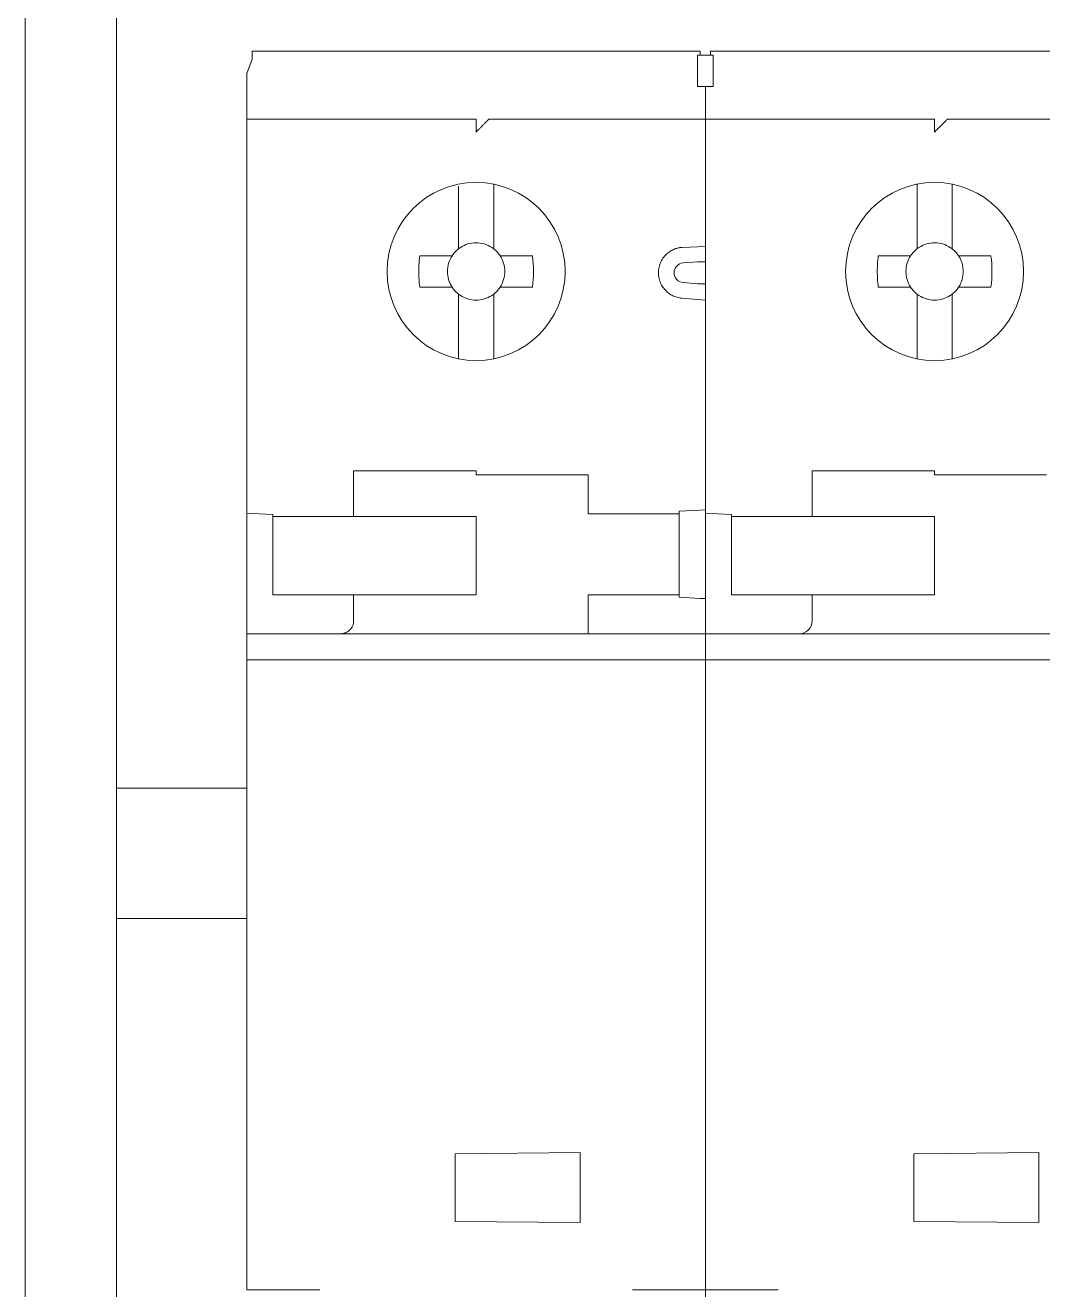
# Model space of a CAD drawing. Header units: millimetres. Extents: x 1359 to 3577, y 1336 to 3557.
# Drawn here: x 2513.07 to 2552.13, y 2729.81 to 2778.33 of the extents above; entities that cross this region are included whole.
import ezdxf

# ---------------------------------------------------------------- set-up
doc = ezdxf.new("R2010")
doc.units = ezdxf.units.MM
doc.layers.add('000-PI-Oprema', color=30, linetype='Continuous', lineweight=5)
doc.layers.add('000-PI-ORMAR', color=2, linetype='Continuous')
doc.layers.add('002-PI-Kabelska kanalica', color=150, linetype='Continuous')

msp = doc.modelspace()

# ---------------------------------------------------------------- linework, layer by layer
at = {"layer": '000-PI-Oprema', "color": 0, "lineweight": 0}
for p, q in [((2521.776, 2777.331), (2526.576, 2777.331)), ((2526.576, 2777.331), (2534.196, 2777.331)), ((2534.196, 2777.331), (2538.976, 2777.331)), ((2539.376, 2777.331), (2544.176, 2777.331)), ((2544.176, 2777.331), (2551.796, 2777.331)), ((2551.796, 2777.331), (2556.576, 2777.331)), ((2521.776, 2777.031), (2521.576, 2776.481)), ((2538.876, 2777.181), (2538.976, 2777.181)), ((2538.976, 2777.181), (2539.376, 2777.181)), ((2539.376, 2777.181), (2539.476, 2777.181)), ((2521.576, 2776.481), (2521.576, 2773.881)), ((2538.876, 2775.981), (2538.876, 2776.281)), ((2539.476, 2775.981), (2538.876, 2775.981)), ((2539.176, 2775.981), (2539.176, 2770.161)), ((2539.476, 2775.981), (2539.476, 2776.281)), ((2530.376, 2774.731), (2521.576, 2774.731)), ((2530.876, 2774.731), (2538.976, 2774.731)), ((2538.976, 2774.731), (2547.976, 2774.731)), ((2548.476, 2774.731), (2556.776, 2774.731)), ((2521.576, 2773.881), (2521.576, 2759.61)), ((2529.701, 2772.157), (2529.701, 2770.038)), ((2531.051, 2772.157), (2531.051, 2772.232)), ((2531.051, 2770.038), (2531.051, 2772.157)), ((2547.301, 2772.232), (2547.301, 2772.157)), ((2547.301, 2772.157), (2547.301, 2770.038)), ((2548.651, 2772.157), (2548.651, 2772.232)), ((2548.651, 2770.038), (2548.651, 2772.157)), ((2539.176, 2767.501), (2539.176, 2770.161)), ((2529.701, 2769.75), (2529.701, 2770.038)), ((2531.051, 2769.75), (2531.051, 2770.038)), ((2539.176, 2769.844), (2538.27, 2769.806)), ((2547.301, 2769.75), (2547.301, 2770.038)), ((2548.651, 2769.75), (2548.651, 2770.038)), ((2521.576, 2769.531), (2521.571, 2769.518)), ((2528.212, 2769.481), (2529.07, 2769.481)), ((2531.682, 2769.481), (2532.54, 2769.481)), ((2538.876, 2769.257), (2538.322, 2769.209)), ((2545.812, 2769.481), (2546.67, 2769.481)), ((2549.282, 2769.481), (2550.14, 2769.481)), ((2528.212, 2768.281), (2529.07, 2768.281)), ((2532.54, 2768.281), (2531.682, 2768.281)), ((2538.876, 2768.405), (2538.322, 2768.454)), ((2545.812, 2768.281), (2546.67, 2768.281)), ((2550.14, 2768.281), (2549.282, 2768.281)), ((2529.701, 2767.725), (2529.701, 2768.013)), ((2529.701, 2767.725), (2529.701, 2765.605)), ((2531.051, 2767.725), (2531.051, 2768.013)), ((2531.051, 2765.605), (2531.051, 2767.725)), ((2538.27, 2767.856), (2539.176, 2767.777)), ((2547.301, 2767.725), (2547.301, 2768.013)), ((2547.301, 2767.725), (2547.301, 2765.605)), ((2548.651, 2767.725), (2548.651, 2768.013)), ((2548.651, 2765.605), (2548.651, 2767.725)), ((2539.176, 2767.501), (2539.176, 2759.734)), ((2529.701, 2765.605), (2529.701, 2765.531)), ((2531.051, 2765.531), (2531.051, 2765.605)), ((2547.301, 2765.605), (2547.301, 2765.531)), ((2548.651, 2765.531), (2548.651, 2765.605)), ((2521.576, 2763.581), (2521.571, 2763.586)), ((2525.676, 2761.231), (2530.376, 2761.231)), ((2525.676, 2759.481), (2525.676, 2761.231)), ((2530.376, 2761.231), (2530.376, 2761.081)), ((2530.376, 2761.081), (2534.676, 2761.081)), ((2534.676, 2761.081), (2534.676, 2759.581)), ((2547.976, 2761.231), (2543.276, 2761.231)), ((2543.276, 2759.481), (2543.276, 2761.231)), ((2547.976, 2761.081), (2547.976, 2761.231)), ((2552.276, 2761.081), (2547.976, 2761.081)), ((2521.776, 2759.599), (2521.576, 2759.61)), ((2521.576, 2755.405), (2521.576, 2759.581)), ((2521.776, 2759.599), (2522.576, 2759.557)), ((2522.576, 2759.557), (2522.576, 2759.481)), ((2522.576, 2759.481), (2525.676, 2759.481)), ((2522.576, 2759.481), (2522.576, 2756.481)), ((2525.676, 2759.481), (2526.076, 2759.481)), ((2526.076, 2759.481), (2530.376, 2759.481)), ((2530.376, 2759.481), (2530.376, 2756.481)), ((2535.076, 2759.581), (2534.676, 2759.581)), ((2535.076, 2759.581), (2538.176, 2759.581)), ((2538.176, 2759.681), (2538.976, 2759.723)), ((2538.176, 2759.581), (2538.176, 2759.681)), ((2538.176, 2756.481), (2538.176, 2759.581)), ((2538.976, 2759.723), (2539.176, 2759.734)), ((2539.176, 2759.734), (2539.176, 2759.61)), ((2539.176, 2759.61), (2539.376, 2759.599)), ((2539.176, 2759.581), (2539.176, 2759.61)), ((2539.176, 2759.581), (2539.176, 2756.329)), ((2539.376, 2759.599), (2540.176, 2759.557)), ((2540.176, 2759.557), (2540.176, 2759.481)), ((2540.176, 2759.481), (2543.276, 2759.481)), ((2540.176, 2759.481), (2540.176, 2756.481)), ((2543.276, 2759.481), (2543.676, 2759.481)), ((2543.676, 2759.481), (2547.976, 2759.481)), ((2547.976, 2759.481), (2547.976, 2756.481)), ((2521.571, 2758.576), (2521.576, 2758.581)), ((2522.576, 2756.481), (2525.676, 2756.481)), ((2526.076, 2756.481), (2525.676, 2756.481)), ((2525.676, 2756.481), (2525.676, 2755.481)), ((2530.376, 2756.481), (2526.076, 2756.481)), ((2534.676, 2756.481), (2535.076, 2756.481)), ((2534.676, 2754.981), (2534.676, 2756.481)), ((2538.176, 2756.481), (2535.076, 2756.481)), ((2538.176, 2756.381), (2538.176, 2756.481)), ((2543.276, 2756.481), (2540.176, 2756.481)), ((2543.276, 2756.481), (2543.676, 2756.481)), ((2543.276, 2756.481), (2543.276, 2755.481)), ((2547.976, 2756.481), (2543.676, 2756.481)), ((2538.176, 2756.381), (2538.976, 2756.339)), ((2538.976, 2756.339), (2539.176, 2756.329)), ((2539.176, 2755.405), (2539.176, 2756.329)), ((2521.576, 2754.131), (2521.576, 2755.405)), ((2539.176, 2755.405), (2539.176, 2754.131)), ((2521.576, 2754.981), (2539.176, 2754.981)), ((2556.776, 2754.981), (2539.176, 2754.981)), ((2521.576, 2729.814), (2521.576, 2754.131)), ((2539.176, 2754.131), (2539.176, 2753.981)), ((2538.976, 2753.981), (2521.576, 2753.981)), ((2539.176, 2753.981), (2538.976, 2753.981)), ((2556.576, 2753.981), (2539.176, 2753.986)), ((2539.176, 2753.981), (2539.176, 2729.814)), ((2521.571, 2749.076), (2521.576, 2749.081)), ((2521.576, 2747.531), (2521.571, 2747.531)), ((2521.576, 2746.931), (2521.571, 2746.936)), ((2521.576, 2739.829), (2521.574, 2739.834)), ((2521.571, 2738.195), (2521.576, 2738.181)), ((2529.576, 2735.031), (2534.376, 2735.073)), ((2529.576, 2732.431), (2529.576, 2735.031)), ((2534.376, 2735.073), (2534.376, 2732.389)), ((2547.176, 2735.031), (2551.976, 2735.073)), ((2547.176, 2732.431), (2547.176, 2735.031)), ((2551.976, 2735.073), (2551.976, 2732.389)), ((2534.376, 2732.389), (2529.576, 2732.431)), ((2551.976, 2732.389), (2547.176, 2732.431)), ((2521.776, 2729.814), (2521.576, 2729.814)), ((2521.776, 2729.814), (2524.376, 2729.814)), ((2536.376, 2729.814), (2538.976, 2729.814)), ((2539.176, 2729.814), (2538.976, 2729.814)), ((2539.176, 2729.814), (2539.176, 2728.572)), ((2539.376, 2729.814), (2539.176, 2729.814)), ((2539.376, 2729.814), (2541.976, 2729.814))]:
    msp.add_line(p, q, dxfattribs=at)
for centre in [(2530.376, 2768.881), (2547.976, 2768.881)]:
    msp.add_circle(centre, 3.418, dxfattribs=at)
for centre, radius, start, end in [((2530.376, 2768.881), 1.1, 136.9319, 146.9443), ((2530.376, 2768.881), 1.1, 135, 136.9319), ((2530.376, 2768.881), 1.1, 123.0557, 133.0681), ((2530.376, 2768.881), 1.1, 46.9319, 56.9443), ((2530.376, 2768.881), 1.1, 45, 46.9319), ((2530.376, 2768.881), 1.1, 43.0681, 45), ((2530.376, 2768.881), 1.1, 33.0557, 43.0681), ((2547.976, 2768.881), 1.1, 136.9319, 146.9443), ((2547.976, 2768.881), 1.1, 135, 136.9319), ((2547.976, 2768.881), 1.1, 123.0557, 133.0681), ((2547.976, 2768.881), 1.1, 46.9319, 56.9443), ((2547.976, 2768.881), 1.1, 45, 46.9319), ((2547.976, 2768.881), 1.1, 43.0681, 45), ((2547.976, 2768.881), 1.1, 33.0557, 43.0681), ((2530.376, 2768.881), 1.1, 213.0557, 223.0681), ((2530.376, 2768.881), 1.1, 315, 316.9319), ((2530.376, 2768.881), 1.1, 316.9319, 326.9443), ((2547.976, 2768.881), 1.1, 213.0557, 223.0681), ((2547.976, 2768.881), 1.1, 315, 316.9319), ((2547.976, 2768.881), 1.1, 316.9319, 326.9443), ((2530.376, 2768.881), 1.1, 226.9319, 236.9443), ((2530.376, 2768.881), 1.1, 303.0557, 313.0681), ((2530.376, 2768.881), 1.1, 313.0681, 315), ((2547.976, 2768.881), 1.1, 226.9319, 236.9443), ((2547.976, 2768.881), 1.1, 303.0557, 313.0681), ((2547.976, 2768.881), 1.1, 313.0681, 315), ((2542.776, 2755.481), 0.5, 270, 0)]:
    msp.add_arc(centre, radius, start, end, dxfattribs=at)
for points, knots in [([(2521.776, 2777.031), (2521.776, 2777.057), (2521.776, 2777.112), (2521.776, 2777.187), (2521.776, 2777.252), (2521.776, 2777.298), (2521.776, 2777.326), (2521.776, 2777.329), (2521.776, 2777.331)], [0.2613825, 0.2613825, 0.2613825, 0.2613825, 0.3685854, 0.5000663, 0.6285535, 0.7600358, 0.8779631, 1, 1, 1, 1]), ([(2538.976, 2777.181), (2538.976, 2777.182), (2538.976, 2777.238), (2538.976, 2777.306), (2538.976, 2777.323), (2538.976, 2777.331)], [0, 0, 0, 0, 0.010834, 0.505413, 1, 1, 1, 1]), ([(2539.376, 2777.331), (2539.376, 2777.323), (2539.376, 2777.306), (2539.376, 2777.238), (2539.376, 2777.182), (2539.376, 2777.181)], [0, 0, 0, 0, 0.494587, 0.989166, 1, 1, 1, 1]), ([(2538.876, 2777.181), (2538.876, 2777.162), (2538.876, 2777.108), (2538.876, 2776.993), (2538.876, 2776.834), (2538.876, 2776.657), (2538.876, 2776.47), (2538.876, 2776.344), (2538.876, 2776.281)], [0.287427, 0.287427, 0.287427, 0.287427, 0.3699948, 0.5001298, 0.629921, 0.7600558, 0.879771, 1, 1, 1, 1]), ([(2539.476, 2777.181), (2539.476, 2777.133), (2539.476, 2777.068), (2539.476, 2776.803), (2539.476, 2776.543), (2539.476, 2776.281)], [0.2858647, 0.2858647, 0.2858647, 0.2858647, 0.5, 0.5, 1, 1, 1, 1]), ([(2530.376, 2774.731), (2530.376, 2774.73), (2530.376, 2774.729), (2530.376, 2774.716), (2530.376, 2774.694), (2530.376, 2774.652), (2530.376, 2774.588), (2530.376, 2774.508), (2530.376, 2774.42), (2530.376, 2774.326), (2530.376, 2774.263), (2530.376, 2774.231)], [0, 0, 0, 0, 0.080758, 0.160392, 0.240099, 0.368585, 0.500066, 0.628554, 0.760036, 0.877963, 1, 1, 1, 1]), ([(2530.876, 2774.731), (2530.876, 2774.731), (2530.874, 2774.73), (2530.865, 2774.72), (2530.85, 2774.706), (2530.829, 2774.684), (2530.802, 2774.657), (2530.769, 2774.624), (2530.722, 2774.577), (2530.655, 2774.51), (2530.574, 2774.428), (2530.479, 2774.334), (2530.414, 2774.269), (2530.376, 2774.231)], [0, 0, 0, 0, 0.056117, 0.113833, 0.173777, 0.236509, 0.302522, 0.372235, 0.446007, 0.56933, 0.712859, 0.83153, 1, 1, 1, 1]), ([(2547.976, 2774.231), (2547.976, 2774.362), (2547.976, 2774.492), (2547.976, 2774.677), (2547.976, 2774.731), (2547.976, 2774.731)], [0, 0, 0, 0, 0.5, 0.5, 1, 1, 1, 1]), ([(2547.976, 2774.231), (2547.998, 2774.253), (2548.042, 2774.297), (2548.106, 2774.361), (2548.177, 2774.432), (2548.254, 2774.509), (2548.33, 2774.585), (2548.393, 2774.648), (2548.44, 2774.695), (2548.471, 2774.726), (2548.474, 2774.729), (2548.476, 2774.731)], [0, 0, 0, 0, 0.097283, 0.192791, 0.287384, 0.42418, 0.554334, 0.675821, 0.789691, 0.896334, 1, 1, 1, 1]), ([(2530.976, 2769.803), (2530.799, 2769.919), (2530.588, 2769.981), (2530.165, 2769.981), (2529.954, 2769.919), (2529.776, 2769.803)], [0, 0, 0, 0, 0.5, 0.5, 1, 1, 1, 1]), ([(2538.27, 2767.856), (2538.239, 2767.86), (2538.179, 2767.867), (2538.09, 2767.888), (2537.979, 2767.924), (2537.85, 2767.987), (2537.705, 2768.092), (2537.573, 2768.231), (2537.464, 2768.408), (2537.392, 2768.611), (2537.368, 2768.831), (2537.392, 2769.052), (2537.464, 2769.254), (2537.573, 2769.432), (2537.704, 2769.57), (2537.85, 2769.676), (2537.993, 2769.744), (2538.134, 2769.789), (2538.224, 2769.8), (2538.27, 2769.806)], [0, 0, 0, 0, 0.031513, 0.062833, 0.094232, 0.152293, 0.210532, 0.279327, 0.348301, 0.424071, 0.50002, 0.57579, 0.651739, 0.720534, 0.789508, 0.84757, 0.905809, 0.95275, 1, 1, 1, 1]), ([(2548.576, 2769.803), (2548.399, 2769.919), (2548.188, 2769.981), (2547.765, 2769.981), (2547.554, 2769.919), (2547.376, 2769.803)], [0, 0, 0, 0, 0.5, 0.5, 1, 1, 1, 1]), ([(2528.212, 2769.481), (2528.188, 2769.282), (2528.164, 2768.881), (2528.188, 2768.48), (2528.213, 2768.281), (2528.212, 2768.281)], [-0.000008, -0.000008, -0.000008, -0.000008, 0.499992, 0.999992, 1, 1, 1, 1]), ([(2531.682, 2769.481), (2531.615, 2769.481), (2531.49, 2769.481), (2531.359, 2769.481), (2531.298, 2769.481)], [0, 0, 0, 0, 0.54278, 1, 1, 1, 1]), ([(2538.322, 2768.454), (2538.229, 2768.462), (2538.139, 2768.506), (2538.013, 2768.644), (2537.976, 2768.738), (2537.976, 2768.925), (2538.013, 2769.018), (2538.139, 2769.156), (2538.229, 2769.2), (2538.322, 2769.209)], [0, 0, 0, 0, 0.25, 0.25, 0.5, 0.5, 0.75, 0.75, 1, 1, 1, 1]), ([(2539.176, 2769.257), (2539.176, 2769.257), (2539.144, 2769.257), (2539.033, 2769.257), (2538.955, 2769.257), (2538.876, 2769.257)], [0, 0, 0, 0, 0.5, 0.5, 1, 1, 1, 1]), ([(2545.812, 2769.481), (2545.788, 2769.282), (2545.764, 2768.881), (2545.788, 2768.48), (2545.813, 2768.281), (2545.812, 2768.281)], [0, 0, 0, 0, 0.5, 1, 1.000008, 1.000008, 1.000008, 1.000008]), ([(2549.282, 2769.481), (2549.215, 2769.481), (2549.09, 2769.481), (2548.959, 2769.481), (2548.898, 2769.481)], [0, 0, 0, 0, 0.54278, 1, 1, 1, 1]), ([(2529.454, 2768.281), (2529.456, 2768.283), (2529.454, 2768.281), (2529.454, 2768.282), (2529.454, 2768.282), (2529.454, 2768.282), (2529.454, 2768.283), (2529.453, 2768.284), (2529.451, 2768.286), (2529.448, 2768.291), (2529.442, 2768.301), (2529.43, 2768.321), (2529.407, 2768.361), (2529.365, 2768.443), (2529.3, 2768.617), (2529.276, 2768.776), (2529.276, 2768.881)], [0, 0, 0, 0, 0.000244, 0.000244, 0.000488, 0.000977, 0.001953, 0.003906, 0.007813, 0.015625, 0.03125, 0.0625, 0.125, 0.25, 0.5, 1, 1, 1, 1]), ([(2547.054, 2768.281), (2547.054, 2768.281), (2546.939, 2768.459), (2546.876, 2768.67), (2546.876, 2768.881)], [0, 0, 0, 0, 0.0000079, 0.5000079, 0.5000079, 0.5000079, 0.5000079]), ([(2529.07, 2768.281), (2529.138, 2768.281), (2529.262, 2768.281), (2529.394, 2768.281), (2529.454, 2768.281)], [0, 0, 0, 0, 0.54278, 1, 1, 1, 1]), ([(2531.682, 2768.281), (2531.615, 2768.281), (2531.491, 2768.281), (2531.359, 2768.281), (2531.298, 2768.281)], [0, 0, 0, 0, 0.540007, 1, 1, 1, 1]), ([(2539.176, 2768.405), (2539.176, 2768.405), (2539.147, 2768.405), (2539.03, 2768.405), (2538.947, 2768.405), (2538.876, 2768.405)], [0, 0, 0, 0, 0.5, 0.5, 1, 1, 1, 1]), ([(2546.67, 2768.281), (2546.738, 2768.281), (2546.862, 2768.281), (2546.994, 2768.281), (2547.054, 2768.281)], [0, 0, 0, 0, 0.54278, 1, 1, 1, 1]), ([(2549.282, 2768.281), (2549.215, 2768.281), (2549.091, 2768.281), (2548.959, 2768.281), (2548.898, 2768.281)], [0, 0, 0, 0, 0.540007, 1, 1, 1, 1]), ([(2529.776, 2767.959), (2529.954, 2767.844), (2530.165, 2767.781), (2530.588, 2767.781), (2530.799, 2767.844), (2530.976, 2767.959)], [0, 0, 0, 0, 0.5, 0.5, 1, 1, 1, 1]), ([(2547.376, 2767.959), (2547.554, 2767.844), (2547.765, 2767.781), (2548.188, 2767.781), (2548.399, 2767.844), (2548.576, 2767.959)], [0, 0, 0, 0, 0.5, 0.5, 1, 1, 1, 1]), ([(2525.176, 2754.981), (2525.197, 2754.982), (2525.234, 2754.983), (2525.287, 2754.993), (2525.33, 2755.005), (2525.387, 2755.026), (2525.455, 2755.062), (2525.532, 2755.125), (2525.594, 2755.201), (2525.641, 2755.29), (2525.671, 2755.385), (2525.674, 2755.45), (2525.676, 2755.481)], [0, 0, 0, 0, 0.090538, 0.168629, 0.234274, 0.28748, 0.430983, 0.554467, 0.680811, 0.79553, 0.900937, 1, 1, 1, 1]), ([(2539.176, 2754.081), (2539.176, 2754.077), (2539.176, 2754.071), (2539.176, 2754.003), (2539.176, 2753.986)], [0, 0, 0, 0, 0.751055, 1, 1, 1, 1])]:
    msp.add_open_spline(points, degree=3, knots=knots, dxfattribs=at)
for points in [[(2529.598, 2769.659), (2529.607, 2769.668), (2529.616, 2769.676), (2529.625, 2769.685)], [(2547.198, 2769.659), (2547.207, 2769.668), (2547.216, 2769.676), (2547.225, 2769.685)], [(2529.454, 2769.481), (2529.32, 2769.481), (2529.194, 2769.481), (2529.07, 2769.481)], [(2529.276, 2768.881), (2529.276, 2769.093), (2529.339, 2769.304), (2529.454, 2769.481)], [(2531.476, 2768.881), (2531.476, 2769.093), (2531.414, 2769.304), (2531.298, 2769.481)], [(2532.54, 2768.281), (2532.588, 2768.68), (2532.588, 2769.083), (2532.54, 2769.481)], [(2547.054, 2769.481), (2546.92, 2769.481), (2546.794, 2769.481), (2546.67, 2769.481)], [(2546.876, 2768.881), (2546.876, 2769.093), (2546.939, 2769.304), (2547.054, 2769.481)], [(2549.076, 2768.881), (2549.076, 2769.093), (2549.014, 2769.304), (2548.898, 2769.481)], [(2550.14, 2768.281), (2550.188, 2768.68), (2550.188, 2769.083), (2550.14, 2769.481)], [(2531.298, 2768.281), (2531.414, 2768.459), (2531.476, 2768.67), (2531.476, 2768.881)], [(2548.898, 2768.281), (2549.014, 2768.459), (2549.076, 2768.67), (2549.076, 2768.881)], [(2529.598, 2768.103), (2529.59, 2768.112), (2529.581, 2768.121), (2529.573, 2768.13)], [(2547.198, 2768.103), (2547.19, 2768.112), (2547.181, 2768.121), (2547.173, 2768.13)], [(2529.625, 2768.078), (2529.616, 2768.086), (2529.607, 2768.095), (2529.598, 2768.103)], [(2547.225, 2768.078), (2547.216, 2768.086), (2547.207, 2768.095), (2547.198, 2768.103)]]:
    msp.add_open_spline(points, degree=3, dxfattribs=at)
at = {"layer": '000-PI-ORMAR', "color": 0, "linetype": 'ByBlock', "lineweight": 0}
msp.add_line((2513.071, 3351.556), (2513.071, 1461.556), dxfattribs=at)
at = {"layer": '002-PI-Kabelska kanalica', "color": 0, "linetype": 'ByBlock', "lineweight": 0}
msp.add_line((2516.571, 3351.556), (2516.571, 1679.556), dxfattribs=at)
at = {"layer": '002-PI-Kabelska kanalica', "color": 0, "linetype": 'ByBlock', "lineweight": 0, "ltscale": 0.25}
for p, q in [((2516.571, 2749.056), (2516.571, 2714.056)), ((2516.571, 2749.056), (2521.571, 2749.056)), ((2516.571, 2744.056), (2521.571, 2744.056))]:
    msp.add_line(p, q, dxfattribs=at)

doc.saveas('drawing.dxf')
